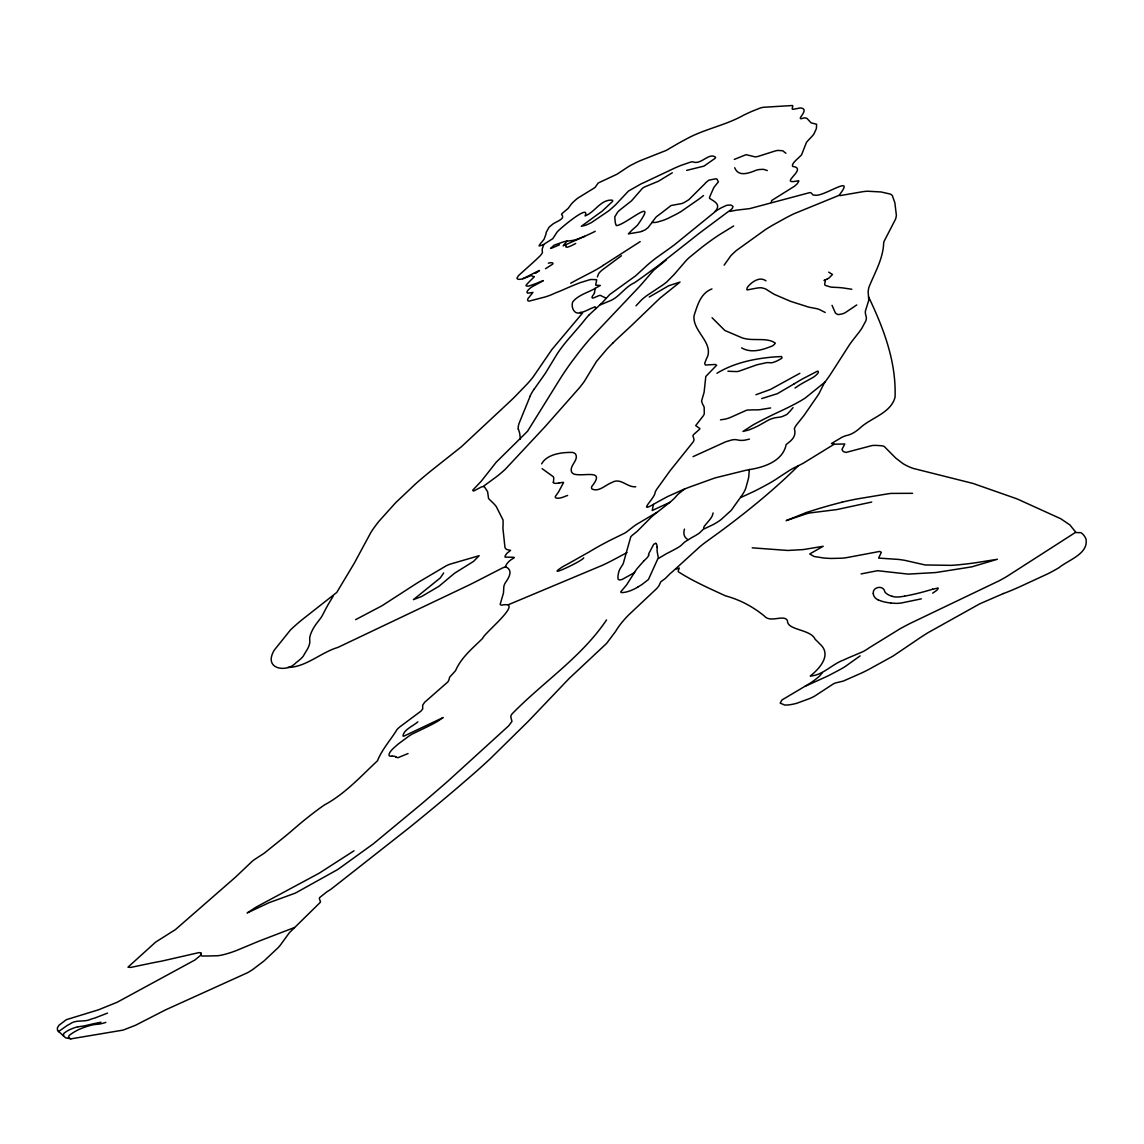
<?xml version="1.0" encoding="UTF-8"?>
<svg xmlns="http://www.w3.org/2000/svg" width="1144" height="1144" viewBox="0 0 1144 1144"><rect width="100%" height="100%" fill="white"/><g stroke="black" fill="none" stroke-linecap="round" stroke-linejoin="round"><path stroke-width="1.5" d="M505.305 567.095C508.894 556.356 523.666 557.443 505.09 557.128A22.58 5.62 -28.3 0 1 505.291 555.626L506.749 553.524A7.979 1.988 -28.3 0 1 508.265 552.237L510.582 550.364L506.449 549.42L504.99 547.69L502.917 528.185A324.252 80.638 -28.3 0 1 503.074 525.639L503.074 520.091L496.296 506.592A658.915 163.864 -28.3 0 0 493.693 503.574L488.559 498.569L487.601 491.663L484.327 486.701L481.81 486.743L473.63 491.033L472.658 490.261L481.267 481.195L496.196 462.233L527.556 431.245L560.274 378.578A669.397 166.466 -28.3 0 1 571.828 361.633L579.479 351.537A478.435 118.976 -28.3 0 1 589.932 338.91L639.267 286.744A243.915 60.661 -28.3 0 0 643.2 282.296L653.624 270.299L666.151 260.031M749.349 469.44L748.705 476.991A230.688 57.372 -28.3 0 1 747.99 480.208L745.845 487.959A104.476 25.983 -28.3 0 1 744.558 490.976A115.287 28.671 -28.3 0 1 742.256 494.909L732.26 508.923A22.837 5.677 -28.3 0 1 730.787 510.767L721.206 519.462A15.83 3.932 -28.3 0 1 713.97 524.138A14.586 3.632 -28.3 0 1 711.482 525.411L703.231 529.3L699.513 532.975A19.248 4.79 -28.3 0 1 696.925 534.677L696.038 535.22A14.929 3.718 -28.3 0 1 692.234 537.322L684.927 541.87A13.499 3.361 -28.3 0 0 683.697 542.928L680.794 545.688A5.749 1.43 -28.3 0 1 679.779 546.432L678.721 547.104A18.047 4.49 -28.3 0 1 676.29 548.534L673.716 549.935A86.172 21.436 -28.3 0 1 666.223 553.81L657.643 558.944A38.667 9.624 -28.3 0 1 657.485 559.516L648.448 579.507L641.97 584.498A88.002 21.879 -28.3 0 1 640.039 585.714L637.68 587.144M703.746 527.956L703.76 527.656A18.99 4.719 -28.3 0 1 704.461 526.025L709.58 519.919A50.293 12.512 -28.3 0 0 712.426 515.401L713.098 512.955M648.562 555.226L648.605 554.597A20.563 5.119 -28.3 0 1 648.891 553.467L653.696 544.301L655.684 543.371M728.442 211.497L704.675 229.229A121.607 30.244 -28.3 0 0 698.555 233.862L657.686 266.023A69.155 17.203 -28.3 0 0 653.953 268.711L642.713 276.977A195.939 48.72 -28.3 0 1 634.477 282.74C624.724 287.001 619.261 297.426 609.423 301.087A30.059 7.479 -28.3 0 0 606.921 302.102L603.36 303.603A21.479 5.334 -28.3 0 0 602.359 304.047L600.357 304.719L609.823 294.451L635.592 275.861L645.631 266.652A58.158 14.457 -28.3 0 1 648.948 263.706L650.278 262.591A80.209 19.948 -28.3 0 1 656.313 257.815L668.096 249.435A94.652 23.538 -28.3 0 0 674.531 244.73L716.63 210.51A69.083 17.174 -28.3 0 0 718.203 209.595L719.59 208.78A23.338 5.806 -28.3 0 1 721.764 207.565L726.669 205.305L730.287 205.005A42.886 10.668 -28.3 0 1 731.788 205.462L732.989 206.592L732.374 208.294A7.736 1.916 -28.3 0 1 730.187 210.31L728.971 211.325L729.801 211.368A42.285 10.51 -28.3 0 0 733.204 210.796L736.135 210.224A29.801 7.407 -28.3 0 1 738.123 209.967L749.678 208.623L809.609 192.65A9.795 2.431 -28.3 0 1 810.996 192.85L813.041 194.923A26.627 6.621 -28.3 0 0 814.771 195.152C823.651 197.311 856.17 173.073 839.439 194.838A10.482 2.603 -28.3 0 0 840.139 195.61L862.848 191.677A77.134 19.176 -28.3 0 1 867.409 191.22L881.066 191.963L890.218 194.051A77.935 19.377 -28.3 0 1 892.32 195.581L894.851 202.717L896.367 215.258A142.185 35.364 -28.3 0 1 895.523 219.205L884.04 241.413A65.437 16.273 -28.3 0 0 883.668 243.086C883.125 258.758 874.76 272.73 869.054 286.944A177.992 44.258 -28.3 0 0 868.167 291.906L868.782 300.186L865.493 310.753A75.533 18.79 -28.3 0 0 865.379 313.342L866.38 317.689A78.221 19.448 -28.3 0 1 865.779 320.978L861.875 328.257A162.09 40.312 -28.3 0 1 858.829 332.532L853.953 338.724A275.075 68.411 -28.3 0 0 849.463 344.787L831.116 373.387A418.475 104.075 -28.3 0 1 827.427 378.736L824.924 382.253A61.376 15.258 -28.3 0 0 823.408 384.756L819.175 393.264A209.352 52.066 -28.3 0 1 815.057 399.442L805.133 413.828A77.821 19.348 -28.3 0 1 802.859 416.916L796.281 425.153A51.537 12.813 -28.3 0 0 794.379 428.757C796.51 436.236 792.077 440.154 786.171 444.501C782.939 460.975 764.549 467.21 749.606 469.569A132.618 32.976 -28.3 0 0 745.302 470.427L715.029 477.92L689.303 487.172A150.393 37.409 -28.3 0 1 684.012 489.203L667.753 496.496A112.512 27.985 -28.3 0 0 658.958 501.258A87.173 21.679 -28.3 0 0 654.697 503.646L653.396 504.404L652.294 510.224A20.349 5.062 -28.3 0 1 652.18 510.524L669.898 502.33M597.354 276.934L598.655 273.63A17.131 4.261 -28.3 0 1 600.228 271.8L600.643 271.4A23.609 5.877 -28.3 0 1 602.087 270.098L621.435 255.727M771.399 202.431L771.628 200.543L794.179 186.443A18.19 4.519 -28.3 0 0 797.254 183.712L798.869 181.152A6.435 1.602 -28.3 0 0 798.197 180.738C776.461 185.571 808.508 168.64 793.078 166.509A7.407 1.845 -28.3 0 1 792.706 166.338L792.506 165.966A24.01 5.977 -28.3 0 1 792.735 164.293L792.935 163.878A19.09 4.748 -28.3 0 1 793.965 162.376L795.566 160.618A37.294 9.281 -28.3 0 1 798.569 157.829L801.544 154.883L806.463 142.385A66.238 16.474 -28.3 0 1 808.965 139.568L811.94 136.422A38.109 9.481 -28.3 0 0 814.027 133.748L816.387 128.557L816.616 124.267L811.067 122.837L806.92 118.347L804.589 117.832A5.577 1.387 -28.3 0 0 803.46 118.089C793.564 121.55 810.982 109.366 800.757 107.951A11.426 2.846 -28.3 0 0 798.097 108.394L792.864 109.309A15.258 3.789 -28.3 0 1 792.134 108.809L792.763 106.235A8.58 2.131 -28.3 0 0 792.406 105.52L763.119 107.307A16.087 4.004 -28.3 0 0 759.859 108.18L751.994 111.311A60.332 15.001 -28.3 0 0 746.632 113.756A49.364 12.269 -28.3 0 0 743.443 115.287C725.153 125.554 704.003 129.072 685.771 139.311A223.452 55.57 -28.3 0 0 679.021 142.957L669.054 148.749A22.994 5.72 -28.3 0 1 666.38 150.35L640.44 160.603A35.507 8.837 -28.3 0 0 636.093 162.591L631.016 165.179A16.388 4.075 -28.3 0 0 628.142 166.852L616.888 174.288L598.183 183.011L595.023 187.53L578.406 197.74A14.786 3.675 -28.3 0 0 576.061 199.514L573.53 201.787A42.714 10.625 -28.3 0 0 571.285 204.132L568.482 207.965A8.265 2.059 -28.3 0 1 567.209 209.223L562.362 213.242A8.079 2.016 -28.3 0 0 561.532 214.386C566.452 219.391 554.425 221.75 551.451 225.268A10.911 2.717 -28.3 0 0 548.991 227.341L546.203 232.389A75.046 18.662 -28.3 0 0 546.031 233.977L544.158 239.082A73.116 18.175 -28.3 0 1 542.528 241.184L542.17 241.613A44.273 11.011 -28.3 0 1 540.583 243.386L539.038 245.831A4.176 1.044 -28.3 0 0 540.011 245.76L543.729 244.744L542.299 248.72A133.061 33.09 -28.3 0 0 542.313 251.523L542.442 252.152A12.47 3.103 -28.3 0 1 542.413 252.695L541.541 254.082A28.943 7.193 -28.3 0 1 539.41 256.571L535.263 260.489A109.495 27.227 -28.3 0 0 533.519 262.09L519.576 274.632A9.324 2.317 -28.3 0 0 518.618 275.532L517.088 277.835A10.325 2.574 -28.3 0 0 517.088 278.521L517.46 278.921A18.19 4.519 -28.3 0 0 520.005 279.308L521.063 279.165A7.322 1.816 -28.3 0 0 522.064 278.936L523.294 278.55A6.549 1.63 -28.3 0 1 524.167 278.307L531.145 275.575L532.503 276.162A8.351 2.073 -28.3 0 0 533.09 276.405L534.391 276.676L530.044 280.938A33.805 8.408 -28.3 0 0 528.771 282.225L527.784 283.269A43.701 10.868 -28.3 0 0 527.169 283.926L526.14 285.299A5.491 1.358 -28.3 0 0 526.168 285.828L527.27 286.129A22.208 5.52 -28.3 0 0 527.999 286.143L528.256 286.129A5.763 1.43 -28.3 0 0 529.272 285.943L534.877 283.955A103.475 25.74 -28.3 0 0 540.183 281.824L543.357 280.609L540.025 282.539A61.547 15.301 -28.3 0 1 536.264 284.513L532.475 286.558A6.192 1.544 -28.3 0 0 530.616 287.802L528.585 289.604A13.771 3.418 -28.3 0 0 526.998 292.206L527.398 292.978A7.965 1.973 -28.3 0 0 528.285 293.107L532.932 292.406L528.843 297.554A8.523 2.116 -28.3 0 0 527.999 298.598L527.641 299.442A19.763 4.919 -28.3 0 0 527.756 300.486L528.256 300.929A9.238 2.302 -28.3 0 0 529.5 301.029L544.573 297.111A24.038 5.977 -28.3 0 0 552.881 294.108L555.097 293.078A7.708 1.916 -28.3 0 1 555.998 292.692L557.199 292.235A42.299 10.525 -28.3 0 0 563.62 289.575L568.296 287.53A83.841 20.849 -28.3 0 1 574.974 284.699L578.235 283.412A33.619 8.365 -28.3 0 1 581.038 282.396L589.718 279.751A11.511 2.86 -28.3 0 1 591.434 279.493L596.081 279.665A7.036 1.745 -28.3 0 1 596.725 279.808L595.695 284.856A7.064 1.759 -28.3 0 0 596.124 285.242L600.328 285.442L595.252 288.345L594.394 293.107M541.655 463.849C546.975 454.025 562.133 452.166 572.629 452.438A60.889 15.144 -28.3 0 1 575.604 454.125C579.021 460.331 569.126 465.522 571.571 471.943A65.851 16.373 -28.3 0 0 573.988 474.102C583.769 477.019 606.234 468.382 591.72 486.572A32.876 8.18 -28.3 0 0 591.948 488.988C598.741 492.392 605.433 484.913 611.64 482.639C620.591 477.062 626.783 487.53 635.749 486.786M595.709 308.68L595.08 306.764L589.918 308.937A15.087 3.747 -28.3 0 1 580.938 312.584M530.13 396.253L519.405 422.536A118.533 29.472 -28.3 0 0 518.218 429.329M287.873 667.452C305.791 667.309 321.121 652.323 337.923 647.404L469.483 584.841A218.061 54.226 -28.3 0 0 477.992 580.537L502.917 567.753A6.807 1.687 -28.3 0 1 506.377 567.124C513.37 570.827 508.651 578.077 505.205 582.968A70.327 17.489 -28.3 0 0 503.846 586.543L503.46 593.035L500.171 604.318A19.791 4.919 -28.3 0 0 501.658 605.162C525.596 600.214 484.055 633.104 482.654 638.352C472.615 648.305 461.475 657.171 455.627 670.47A23.481 5.834 -28.3 0 1 454.039 672.357L449.678 677.148L448.877 680.022A20.835 5.177 -28.3 0 1 447.647 682.11L424.596 702.33L422.665 705.262L422.708 708.951L420.878 711.196L400.1 726.683A17.632 4.39 -28.3 0 0 397.068 729.486C390.576 740.125 382.125 749.148 377.491 760.76C360.689 776.476 345.13 793.793 324.51 804.904A74.188 18.447 -28.3 0 0 318.99 808.794L314.157 812.412A202.745 50.422 -28.3 0 0 303.003 821.235A157.329 39.125 -28.3 0 0 298.37 825.11L290.319 832.003A247.805 61.633 -28.3 0 1 284.284 837.05L264.064 853.324L254.74 859.359A12.856 3.203 -28.3 0 0 252.538 860.989L235.349 877.291L175.475 929.557L155.641 942.113L127.999 967.152L130.673 967.438L152.052 962.962A428.914 106.664 -28.3 0 1 161.561 961.16L199.113 952.566L201.029 953.124L200.672 955.025L201.787 956.012L209.995 955.984A96.983 24.124 -28.3 0 1 214.214 955.826L217.331 955.755A30.917 7.693 -28.3 0 0 218.876 955.583L219.448 955.497A49.406 12.284 -28.3 0 0 236.679 950.435L252.853 943.7A182.068 45.274 -28.3 0 1 259.531 940.926L294.466 927.527M724.123 265.151L730.744 255.87A58.744 14.615 -28.3 0 1 736.479 250.422L765.736 229.401A62.362 15.501 -28.3 0 1 772.372 225.354L786.1 217.746A71.786 17.846 -28.3 0 1 793.736 213.857L839.51 195.166M715.057 211.454C721.678 204.404 714.142 201.473 709.537 198.327A20.292 5.048 -28.3 0 1 709.666 197.04L713.57 188.088A21.05 5.234 -28.3 0 1 714.886 186.186L718.375 181.867L716.959 179.05A18.69 4.647 -28.3 0 0 715.443 178.864L708.865 180.18L705.734 182.683A14.958 3.718 -28.3 0 1 704.79 183.827L688.845 199.685L684.67 202.273A10.425 2.588 -28.3 0 1 681.924 203.532L671.056 205.52L662.119 212.455A30.216 7.522 -28.3 0 1 659.659 214.314L657.671 215.787A12.37 3.074 -28.3 0 0 655.855 217.288L652.423 221.85A8.637 2.145 -28.3 0 0 653.038 222.537L655.369 222.451A30.559 7.593 -28.3 0 0 657.714 221.979L663.334 220.292A21.836 5.434 -28.3 0 0 667.839 218.461L676.304 214.214A46.432 11.554 -28.3 0 0 681.023 211.54L698.97 199.07A67.053 16.674 -28.3 0 0 703.517 195.552M643.915 560.817L636.564 569.24L626.64 584.813A40.698 10.124 -28.3 0 1 625.296 586.429L620.877 591.691A7.436 1.845 -28.3 0 0 621.035 592.335A9.252 2.302 -28.3 0 0 621.964 592.578L622.851 592.549A30.631 7.622 -28.3 0 0 625.382 592.177L626.383 591.963A13.785 3.432 -28.3 0 0 637.723 587.172M634.62 572.072L634.591 572.114A8.594 2.145 -28.3 0 1 633.962 572.915L622.236 579.407A10.739 2.674 -28.3 0 1 620.434 579.822L620.048 579.879A8.108 2.016 -28.3 0 1 619.147 579.865L618.275 579.336A20.12 5.005 -28.3 0 1 618.06 578.936L617.946 577.391A237.38 59.03 -28.3 0 1 618.146 574.831L618.832 571.7A75.919 18.876 -28.3 0 1 620.463 568.139L622.422 565.022A62.577 15.558 -28.3 0 0 623.265 563.52L630.759 536.851A11.683 2.903 -28.3 0 1 632.375 535.192L635.606 532.618A20.077 4.991 -28.3 0 0 637.394 531.131L650.693 517.731A58.859 14.643 -28.3 0 1 653.596 515.115L670.355 501.944A47.433 11.797 -28.3 0 0 672.987 499.613L673.744 498.898A26.383 6.564 -28.3 0 0 675.432 497.139L677.019 495.309A15.301 3.804 -28.3 0 1 678.707 493.693L681.166 491.691A43.486 10.811 -28.3 0 1 683.826 489.689L684.655 489.089M333.176 596.167L328.385 604.146A518.947 129.058 -28.3 0 0 326.011 608.436L322.379 615.443A74.088 18.418 -28.3 0 1 320.806 617.932L316.273 623.909A93.193 23.18 -28.3 0 0 314.471 626.526L313.628 627.913A152.08 37.823 -28.3 0 0 310.253 635.421L310.081 636.007A98.87 24.582 -28.3 0 0 309.695 638.466L309.81 642.256A73.674 18.318 -28.3 0 1 309.638 643.486L309.109 645.359A164.722 40.969 -28.3 0 1 307.822 648.448L303.003 656.527A26.598 6.621 -28.3 0 1 299.299 660.102A30.416 7.565 -28.3 0 1 295.896 662.805C287.459 672.372 265.623 669.755 272.529 653.539A71.972 17.904 -28.3 0 1 274.345 650.049L290.547 629.858A125.869 31.303 -28.3 0 1 295.538 625.282L299.084 622.207A89.661 22.294 -28.3 0 1 305.977 616.659L336.751 592.463L354.225 563.306L370.77 532.646A240.698 59.86 -28.3 0 1 378.921 521.321L395.681 502.674L415.644 483.812A235.392 58.544 -28.3 0 1 432.847 469.369L461.275 446.861L509.566 401.83A219.605 54.612 -28.3 0 0 514.571 397.011L527.141 384.041A178.85 44.473 -28.3 0 0 533.276 376.762L551.951 349.463L582.582 312.998L579.908 312.526M534.205 389.117L545.345 373.344L557.543 353.296A275.06 68.397 -28.3 0 1 567.853 339.768L580.78 324.796A157.786 39.239 -28.3 0 0 582.596 322.608L584.956 319.634A80.28 19.963 -28.3 0 1 589.26 314.7M636.007 305.805L641.813 299.628A31.403 7.808 -28.3 0 1 647.189 295.381L662.805 284.985A25.254 6.278 -28.3 0 0 666.938 281.767L674.259 274.374A197.969 49.235 -28.3 0 0 676.59 271.643L686.457 260.217A55.942 13.914 -28.3 0 1 689.56 257.271L701.944 247.233A243.443 60.546 -28.3 0 1 705.633 244.43L711.067 240.44A74.017 18.404 -28.3 0 1 719.504 234.677L733.633 225.983M606.52 619.962C581.266 657.485 542.785 682.239 511.84 714.142A31.932 7.936 -28.3 0 0 510.767 716.816L511.969 721.421L508.665 725.839L447.947 781.123A1819.017 452.366 -28.3 0 1 421.507 803.917L373.344 843.829L337.823 869.469L295.367 893.106L269.126 902.659L247.161 912.941L256.156 907.092L319.133 873.229L354.025 850.793M652.423 222.007L648.805 226.641A22.008 5.477 -28.3 0 0 648.305 227.384L645.373 229.715A11.411 2.831 -28.3 0 1 641.655 231.345M201.029 953.124L201.187 953.567A17.989 4.476 -28.3 0 1 200.629 955.326L194.866 960.03L117.16 1002.258L98.498 1009.809L66.338 1019.676L58.83 1025.381L57.329 1028.027L57.586 1030.501L65.709 1037.88L71.014 1038.838L123.123 1030.101L135.535 1025.267L165.322 1009.98L247.476 972.743A25.997 6.464 -28.3 0 0 252.581 969.64L264.15 960.846L278.378 947.432A57.629 14.329 -28.3 0 0 281.324 943.786L289.303 932.789L319.448 903.188A8.794 2.188 -28.3 0 0 320.52 901.901L319.405 898.741A15.129 3.761 -28.3 0 1 319.605 897.597L327.07 891.691A24.524 6.092 -28.3 0 0 331.317 888.974L408.766 828.084A1208.336 300.5 -28.3 0 0 457.886 787.358L473.902 773.516A502.316 124.925 -28.3 0 0 490.276 758.686L528.228 721.378L569.068 678.564L606.577 643.428L615.615 631.402A133.919 33.305 -28.3 0 1 618.117 627.455A136.551 33.962 -28.3 0 1 624.824 619.033A131.06 32.59 -28.3 0 1 628.499 615.1L656.513 588.745A30.502 7.579 -28.3 0 0 659.044 585.528L660.774 581.838L663.82 579.55A5.248 1.301 -28.3 0 0 665.593 578.206L669.783 573.959A19.462 4.848 -28.3 0 1 672.243 571.886L700.214 546.403A81.21 20.192 -28.3 0 1 705.062 542.613L717.059 533.905A189.361 47.09 -28.3 0 0 723.394 529.272L732.117 522.694A428.514 106.564 -28.3 0 0 740.926 515.872A369.812 91.963 -28.3 0 0 798.412 465.694M589.346 314.671L600.486 304.333M825.11 381.967L805.161 398.083A27.399 6.821 -28.3 0 1 800.714 400.815L796.724 403.031A70.613 17.56 -28.3 0 1 784.541 409.223L774.86 413.785A105.134 26.14 -28.3 0 0 753.067 424.91L742.971 431.445L748.262 430.144A31.875 7.922 -28.3 0 0 753.796 427.942L757.571 426.183A12.327 3.06 -28.3 0 0 760.031 424.839L768.682 419.962A14.472 3.604 -28.3 0 1 775.031 417.774L780.208 417.074A11.14 2.774 -28.3 0 0 782.281 416.53L786.214 414.814A3.561 0.887 -28.3 0 0 787.315 414.085L790.704 410.439A118.576 29.487 -28.3 0 1 793.021 407.65M856.756 304.933L845.287 312.655A7.35 1.83 -28.3 0 1 842.442 313.828L839.038 314.514A19.133 4.762 -28.3 0 1 837.637 314.471L835.435 313.084L832.045 305.334M58.416 1031.674L66.91 1025.668A13.013 3.232 -28.3 0 1 70.041 1023.923C76.505 1019.161 84.141 1022.607 91.105 1019.104A59.474 14.786 -28.3 0 0 93.493 1018.417A22.151 5.505 -28.3 0 0 95.367 1017.831L107.522 1013.098M860.102 655.912L845.33 666.437A24.567 6.106 -28.3 0 1 840.525 669.297L834.405 672.558A104.004 25.869 -28.3 0 0 832.06 673.787L830.358 674.688A44.587 11.082 -28.3 0 1 827.226 676.276L805.09 686.314M676.419 569.04L679.264 568.039L678.549 570.069A22.837 5.677 -28.3 0 0 678.263 571.7C692.678 581.109 709.566 588.459 725.425 595.824C740.197 599.813 752.952 606.749 764.364 616.03C770.327 623.351 784.169 613.913 787.472 620.677C786.9 630.458 810.81 629 815.157 639.296A1058.3 263.192 -28.3 0 1 819.562 643.7C832.532 654.668 819.49 668.639 810.281 676.018C822.708 675.432 832.003 664.206 843.514 660.045A71.343 17.746 -28.3 0 1 848.762 657.686L862.976 651.651A17.289 4.304 -28.3 0 0 865.708 650.092L867.324 649.091A10.353 2.574 -28.3 0 0 869.183 647.804L899.985 628.814A84.956 21.121 -28.3 0 1 910.252 623.366L999.427 580.651A58.144 14.457 -28.3 0 0 1006.649 576.605L1075.632 532.317M483.311 486.372L496.653 476.605A75.804 18.847 -28.3 0 0 505.262 469.297L544.773 426.998A288.345 71.715 -28.3 0 0 547.976 423.38L579.45 387.773A212.469 52.839 -28.3 0 0 584.212 381.567L596.467 361.475L606.778 349.263A225.282 56.027 -28.3 0 1 612.841 343.043M795.023 388.045L798.769 385.514A23.495 5.849 -28.3 0 1 804.189 382.31L812.669 377.649A9.109 2.259 -28.3 0 0 815.558 375.575L816.258 374.975A13.9 3.461 -28.3 0 0 818.375 372.443L818.16 371.271A4.061 1.015 -28.3 0 0 816.988 371.4L801.944 379.207A182.926 45.488 -28.3 0 0 793.922 383.984M595.223 288.374C588.316 292.449 578.235 294.952 572.772 301.844C570.599 307.078 574.474 315.715 581.181 312.355M417.86 721.821C413.356 725.925 403.46 729.715 402.988 736.035A5.52 1.373 -28.3 0 0 404.218 735.992L443.143 717.545L437.98 721.092A36.908 9.181 -28.3 0 1 427.813 726.526L412.483 733.933A16.517 4.104 -28.3 0 0 409.566 735.635L398.555 743.786A119.863 29.801 -28.3 0 0 396.711 745.33L393.565 748.133A28.3 7.036 -28.3 0 0 389.003 754.997L389.217 755.683A12.226 3.046 -28.3 0 0 390.347 756.155L392.063 756.155M603.145 265.394L640.197 241.598M583.712 557.843C582.725 560.918 543.243 579.436 562.333 566.966A29.73 7.393 -28.3 0 1 567.967 563.892L589.632 551.68A46.689 11.612 -28.3 0 1 592.792 549.763L596.353 547.704A87.087 21.665 -28.3 0 1 610.338 540.197A70.828 17.618 -28.3 0 1 615.744 537.537L624.681 533.147A6.921 1.716 -28.3 0 0 626.54 531.974L633.562 526.512A29.101 7.236 -28.3 0 1 636.236 524.596L656.842 512.383M1003.417 593.536A76.262 18.962 -28.3 0 0 1017.974 587.587L1048.076 573.687A49.549 12.327 -28.3 0 0 1058.872 567.753C1068.153 560.002 1088.959 553.853 1085.942 538.867A269.641 67.053 -28.3 0 0 1082.996 534.348L1080.98 532.646L1077.877 532.603A18.39 4.576 -28.3 0 1 1075.932 532.432L1069.883 524.924L1060.717 518.718L1017.045 498.884L972.9 483.411L913.184 468.411A477.262 118.69 -28.3 0 1 902.688 463.42L895.752 458.086L884.283 446.517A59.946 14.915 -28.3 0 0 881.709 445.76L876.404 445.402A166.252 41.341 -28.3 0 0 872.286 445.488L846.031 452.438L843.328 451.58L841.941 449.521L844.787 443.972L834.148 444.229L803.417 463.134A29.015 7.221 -28.3 0 1 800.028 464.879L793.965 467.91A21.007 5.22 -28.3 0 0 789.103 470.656L779.107 477.22A95.767 23.824 -28.3 0 1 776.862 478.707L775.403 479.651A35.493 8.823 -28.3 0 1 769.326 483.311L763.291 486.615A120.563 29.987 -28.3 0 1 753.538 491.634L740.783 497.511M649.263 297.025L668.682 285.743L680.036 282.082L659.916 298.212L631.974 325.082A470.413 116.988 -28.3 0 1 625.954 330.702L616.673 339.325A213.013 52.967 -28.3 0 0 612.841 343.043M793.922 383.984L777.419 393.665L761.704 398.57M711.968 288.917C700.843 293.05 697.711 304.604 694.365 314.657A100.372 24.968 -28.3 0 0 693.936 317.789C694.265 331.66 711.368 341.698 707.964 355.369A205.777 51.18 -28.3 0 1 706.449 358.858L704.661 363.349L705.362 365.007L715.343 364.464L716.63 365.251L705.805 376.447L704.132 392.063A260.746 64.85 -28.3 0 1 703.217 395.295L701.558 401.144L702.645 404.275A261.904 65.136 -28.3 0 1 704.189 407.321L704.275 413.899A36.136 8.995 -28.3 0 1 703.002 416.159L695.709 425.625L699.885 428.557A6.335 1.573 -28.3 0 1 699.227 429.586L693.865 434.334A9.767 2.431 -28.3 0 0 692.921 435.764L693.979 439.368A32.246 8.022 -28.3 0 1 693.364 441.67L669.926 470.942L656.642 489.417A75.189 18.704 -28.3 0 0 655.154 492.177C655.298 497.955 637.022 513.656 653.396 504.404M545.531 268.697L552.438 264.293A3.146 0.786 -28.3 0 0 552.952 263.663L552.867 263.163A12.727 3.16 -28.3 0 0 548.362 263.177M799.87 373.316L770.398 389.475L755.912 394.737M575.718 243.472L571.6 245.602A12.999 3.232 -28.3 0 1 567.109 247.276L565.794 246.875A30.631 7.622 -28.3 0 0 565.98 245.674L565.851 244.644M626.955 552.609L611.926 560.631A88.546 22.022 -28.3 0 1 602.33 565.322L508.408 604.704M932.675 593.135L936.292 590.69A9.795 2.431 -28.3 0 0 937.651 589.36L938.166 588.002L932.589 589.26M672.314 172.787L658.529 181.181L644.63 186.944A5.92 1.473 -28.3 0 0 642.499 188.26L631.488 200.858L620.877 209.209A18.776 4.676 -28.3 0 0 617.717 212.04L614.771 216.902L615.143 221.364A109.495 27.227 -28.3 0 1 615.329 222.865L616.158 225.425A10.668 2.66 -28.3 0 0 617.274 225.525C627.756 223.066 659.058 195.009 637.423 225.282A75.289 18.719 -28.3 0 1 632.317 229.772L628.356 233.891L639.067 232.06A12.169 3.032 -28.3 0 0 641.541 231.474M716.945 373.259C733.976 362.891 753.953 358.701 773.587 356.985A127.055 31.603 -28.3 0 0 775.889 356.814L781.581 356.57L782.01 357.986A2.917 0.729 -28.3 0 1 781.238 358.644L777.348 360.775A12.798 3.189 -28.3 0 1 773.844 362.176L772.801 362.505A7.951 1.973 -28.3 0 1 771.528 362.805L767.867 362.605A20.649 5.134 -28.3 0 0 766.766 362.619L756.913 364.807L739.153 371.128A13.342 3.318 -28.3 0 1 737.022 371.586L730.43 371.357A248.42 61.776 -28.3 0 0 727.927 371.199M734.291 159.388L746.088 154.683L754.969 156.828A22.179 5.52 -28.3 0 0 757.7 156.528L774.531 151.18A16.602 4.133 -28.3 0 1 777.72 150.422L782.668 150.736L785.914 153.282M584.57 236.322L563.177 245.846L565.022 243.558A46.618 11.597 -28.3 0 1 566.966 241.098M536.207 272.758L535.02 273.244M543.271 244.659L552.781 238.667L555.97 233.834A20.578 5.119 -28.3 0 1 557.271 231.875C559.244 229.2 590.662 202.76 585.099 215.901C594.88 212.341 600.857 199.07 612.297 200.186A12.899 3.203 -28.3 0 1 612.612 201.344L602.33 211.011A66.538 16.545 -28.3 0 1 597.311 214.614L581.309 226.312L585.456 225.325A17.203 4.276 -28.3 0 0 591.519 222.508L608.579 210.954A65.78 16.359 -28.3 0 0 615.958 204.39L628.499 191.034L640.955 183.955A34.921 8.68 -28.3 0 1 643.986 182.597L674.388 168.211A64.15 15.959 -28.3 0 1 680.551 165.565L690.647 162.076A13.599 3.375 -28.3 0 1 692.906 161.833C700.771 165.451 709.108 151.952 715.558 157.243A6.935 1.73 -28.3 0 1 714.9 158.487L703.96 166.123L686.629 170.385M355.627 619.648L381.896 605.805L405.191 590.776A324.853 80.781 -28.3 0 1 419.062 581.867L446.231 565.808A13.571 3.375 -28.3 0 1 450.064 564.164L479.164 555.698L473.53 561.418L454.511 573.258L439.01 586.257L421.564 596.553L413.427 599.642L440.297 577.92L443.657 572.972M559.487 244.83L551.279 248.305A3.761 0.929 -28.3 0 1 550.593 248.405L554.154 245.159L563.763 241.77A22.966 5.706 -28.3 0 1 566.208 241.227L572.572 240.454A21.464 5.334 -28.3 0 0 578.006 238.939L584.026 236.565M408.065 753.553L397.94 757.7L395.652 757.056M749.449 439.11L744.572 440.211A53.31 13.256 -28.3 0 1 741.04 440.397A45.145 11.225 -28.3 0 1 738.924 440.211L736.121 439.682A26.727 6.65 -28.3 0 0 731.76 439.968L725.925 441.713A10.596 2.631 -28.3 0 0 723.437 442.828L693.021 456.656M567.638 495.423L562.319 497.425A15.644 3.89 -28.3 0 1 558.772 498.198L557.057 498.212A19.805 4.934 -28.3 0 1 555.441 497.454L555.283 497.125A9.967 2.474 -28.3 0 1 555.455 496.324L557.8 492.993A156.027 38.796 -28.3 0 0 558.815 491.477L563.577 482.525A4.991 1.244 -28.3 0 0 563.062 482.368L561.561 482.525A50.979 12.67 -28.3 0 0 560.56 482.725M1003.402 593.55L979.75 603.832L928.313 632.518A103.46 25.726 -28.3 0 0 920.92 637.208L892.863 656.184L868.096 669.798A71.9 17.889 -28.3 0 1 861.861 672.886L843.314 681.08L835.449 682.968A3.775 0.944 -28.3 0 0 833.576 683.769L814.442 696.253A43.872 10.911 -28.3 0 1 809.952 698.455L796.682 703.303A49.092 12.212 -28.3 0 1 791.248 704.518L789.474 704.79A45.431 11.297 -28.3 0 1 784.641 705.004L780.179 703.117L781.938 699.985L809.909 683.368A25.454 6.335 -28.3 0 0 813.713 680.78L816.244 678.85A39.539 9.838 -28.3 0 0 819.762 675.875L822.422 672.572M806.248 512.555L786.157 520.634L805.605 514.071A32.861 8.165 -28.3 0 1 809.695 512.955L836.722 509.595L871.728 502.044M522.694 278.736L531.803 274.26A25.054 6.235 -28.3 0 0 533.991 273.073L539.267 270.527M105.849 1022.407L102.445 1023.394A27.799 6.907 -28.3 0 1 99.156 1024.094L94.566 1024.566A23.609 5.877 -28.3 0 0 92.764 1024.867L91.448 1025.167A38.982 9.695 -28.3 0 0 82.511 1028.013L79.765 1029.114A11.125 2.76 -28.3 0 0 77.106 1030.386L75.361 1031.345A23.738 5.906 -28.3 0 0 73.359 1032.517L70.57 1034.362A6.392 1.587 -28.3 0 0 68.969 1035.806L68.454 1037.565L70.799 1038.838M861.103 573.916L877.519 570.699L908.121 574.102L935.792 572.543L971.756 566.866L997.425 559.259L976.847 562.576A517.746 128.757 -28.3 0 1 966.637 563.935L959.916 564.664A340.941 84.785 -28.3 0 1 950.95 565.351L925.139 564.964L905.276 560.446A414.142 102.989 -28.3 0 0 898.54 559.43L878.621 558.086L881.323 552.295L879.693 551.422L847.332 557.514A96.854 24.081 -28.3 0 1 841.941 558.201L831.23 558.444A389.589 96.882 -28.3 0 1 823.852 558.015L814.099 556.499L809.723 553.968L823.194 546.274L803.374 549.578L787.801 550.464L752.223 547.833M921.32 598.855L901.014 603.06A83.512 20.764 -28.3 0 1 896.453 603.374L890.69 603.06M841.97 502.23L838.209 503.174A286.014 71.128 -28.3 0 0 806.234 512.569M559.845 482.868L558.715 483.083M100.915 1022.236L97.426 1022.936A227.141 56.485 -28.3 0 0 89.833 1024.595L84.727 1025.796A31.245 7.765 -28.3 0 1 83.183 1026.082L77.892 1026.811M770.627 407.95L760.388 409.623A68.883 17.131 -28.3 0 1 755.626 409.881A132.89 33.047 -28.3 0 1 754.096 409.824L747.275 410.053A5.977 1.487 -28.3 0 0 746.017 410.467L730.087 417.603A22.494 5.591 -28.3 0 1 725.139 419.133L720.463 419.848M904.504 596.21L900.328 596.811A55.427 13.785 -28.3 0 1 894.122 596.796L892.048 596.31M912.612 493.321L891.319 493.407A100.529 24.996 -28.3 0 0 887.987 493.808L859.258 498.584A224.396 55.799 -28.3 0 0 842.027 502.173M834.148 444.229L831.488 443.5L841.941 437.28A23.481 5.834 -28.3 0 1 845.673 435.735C852.066 434.62 856.928 430.888 861.575 426.655C872.715 417.26 890.861 412.669 895.037 397.326C896.41 361.676 883.583 328.299 868.582 296.868M851.837 289.26L842.341 287.845A280.28 69.698 -28.3 0 0 837.05 287.444L833.089 287.273A144.687 35.979 -28.3 0 1 830.987 287.115L825.239 285.385A28.257 7.021 -28.3 0 1 824.724 284.012L825.353 280.48M828.699 272.143L832.489 274.474L828.971 278.049A11.955 2.974 -28.3 0 1 827.369 278.921M741.627 347.876C751.422 353.668 763.119 349.678 772.558 345.86A8.337 2.073 -28.3 0 0 774.745 343.915A7.45 1.859 -28.3 0 0 775.26 343.086C767.51 337.323 753.982 341.055 744.344 338.467A95.71 23.795 -28.3 0 1 742.199 337.88L724.867 330.487L712.068 317.732M878.163 599.842L878.749 600.114A231.789 57.643 -28.3 0 0 890.776 603.017M767.309 170.556L763.506 169.326L759.344 169.512A21.064 5.234 -28.3 0 0 756.07 170.284C749.148 173.03 738.524 177.377 734.705 167.753M542.099 468.668L553.31 476.733A57.586 14.314 -28.3 0 1 553.739 478.535L553.439 482.282M825.21 312.455L819.247 309.438A166.624 41.441 -28.3 0 0 816.559 308.637L811.282 307.622A310.439 77.206 -28.3 0 1 808.493 307.05L790.533 301.33L774.688 294.523A489.804 121.807 -28.3 0 1 771.971 292.964L765.365 288.803L761.561 287.787A36.565 9.095 -28.3 0 0 755.698 288.317L747.561 289.861A7.865 1.959 -28.3 0 1 746.789 289.546L747.218 287.716A22.537 5.606 -28.3 0 1 748.862 285.571C753.009 281.138 760.188 276.505 765.979 280.809M606.163 298.226L600.3 295.352A5.134 1.273 -28.3 0 0 598.341 295.881L596.024 296.868A22.751 5.663 -28.3 0 1 595.123 297.268L593.236 297.969A2.946 0.729 -28.3 0 1 592.492 298.055L592.006 297.483A18.676 4.647 -28.3 0 1 593.092 295.152L593.436 294.666A20.478 5.091 -28.3 0 0 594.48 293.078M63.435 1036.006L63.735 1033.575A5.505 1.373 -28.3 0 1 64.779 1032.646L66.366 1031.545A12.67 3.146 -28.3 0 1 67.424 1030.887L68.039 1030.529A5.277 1.316 -28.3 0 1 69.87 1029.614L70.385 1029.386A22.265 5.534 -28.3 0 1 78.078 1026.64M518.447 429.214L519.319 432.074A364.807 90.719 -28.3 0 1 519.776 434.034L520.391 439.11M658.343 557.872L657.142 551.465A186.615 46.418 -28.3 0 1 657.128 549.306L657.214 547.047M873.301 593.479C872.286 586.743 883.754 584.756 884.798 591.806A114.815 28.557 -28.3 0 0 885.67 592.821A149.135 37.08 -28.3 0 0 892.063 596.296M391.992 756.213A25.011 6.22 -28.3 0 1 395.91 756.913M570.699 283.197A139.139 34.606 -28.3 0 1 582.897 276.705L589.131 273.473A43.772 10.882 -28.3 0 0 603.303 265.422M595.237 231.302A57.114 14.2 -28.3 0 1 584.012 236.579M539.367 270.585A3.604 0.901 -28.3 0 1 536.25 272.615M648.791 555.112A19.734 4.905 -28.3 0 1 643.829 560.832M655.841 543.286A67.081 16.688 -28.3 0 1 657.028 547.147M687.859 539.539A111.969 27.842 -28.3 0 1 684.469 529.114M530.058 396.282A119.634 29.758 -28.3 0 1 534.134 389.146M558.787 483.011A20.192 5.019 -28.3 0 1 553.124 482.453M827.341 278.879A6.364 1.587 -28.3 0 1 823.995 280.452A3.646 0.901 -28.3 0 1 825.153 280.466M878.091 599.885A116.845 29.058 -28.3 0 1 873.229 593.521M932.646 589.203A161.204 40.097 -28.3 0 1 904.604 596.138"/></g></svg>
